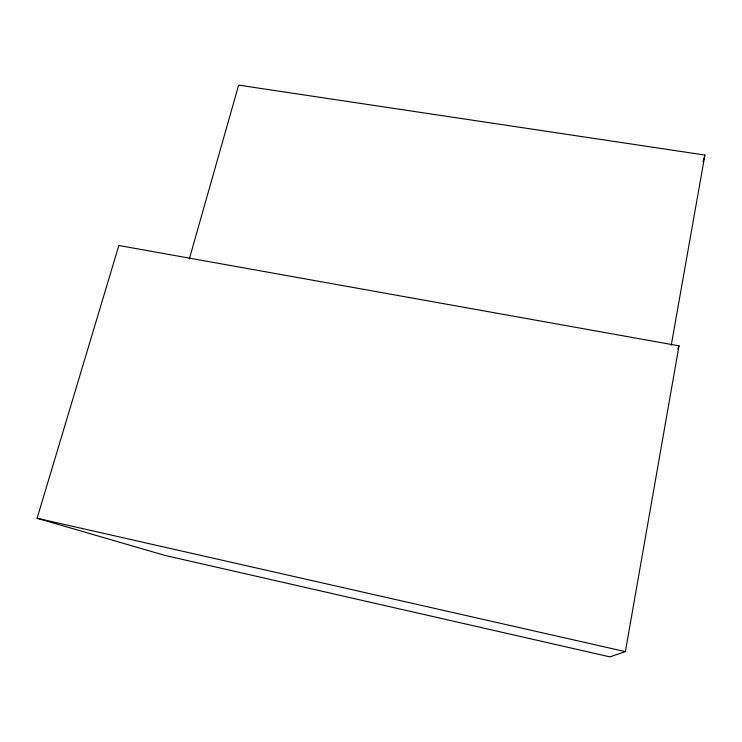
<?xml version="1.0" encoding="UTF-8"?>
<svg xmlns="http://www.w3.org/2000/svg" width="742" height="742" viewBox="0 0 742 742"><rect width="100%" height="100%" fill="white"/><g stroke="black" fill="none" stroke-linecap="round" stroke-linejoin="round"><path stroke-width="1.11" d="M625.376 651.634L679.004 345.837L118.841 245.5L37.1 518.268L164.872 555.406L609.859 656.874L625.376 651.634L37.1 518.268M671.241 345.188L704.9 155.05L238.636 85.126L189.321 258.967M703.101 161.719L704.9 155.05M677.882 349.046L679.004 345.837"/></g></svg>
